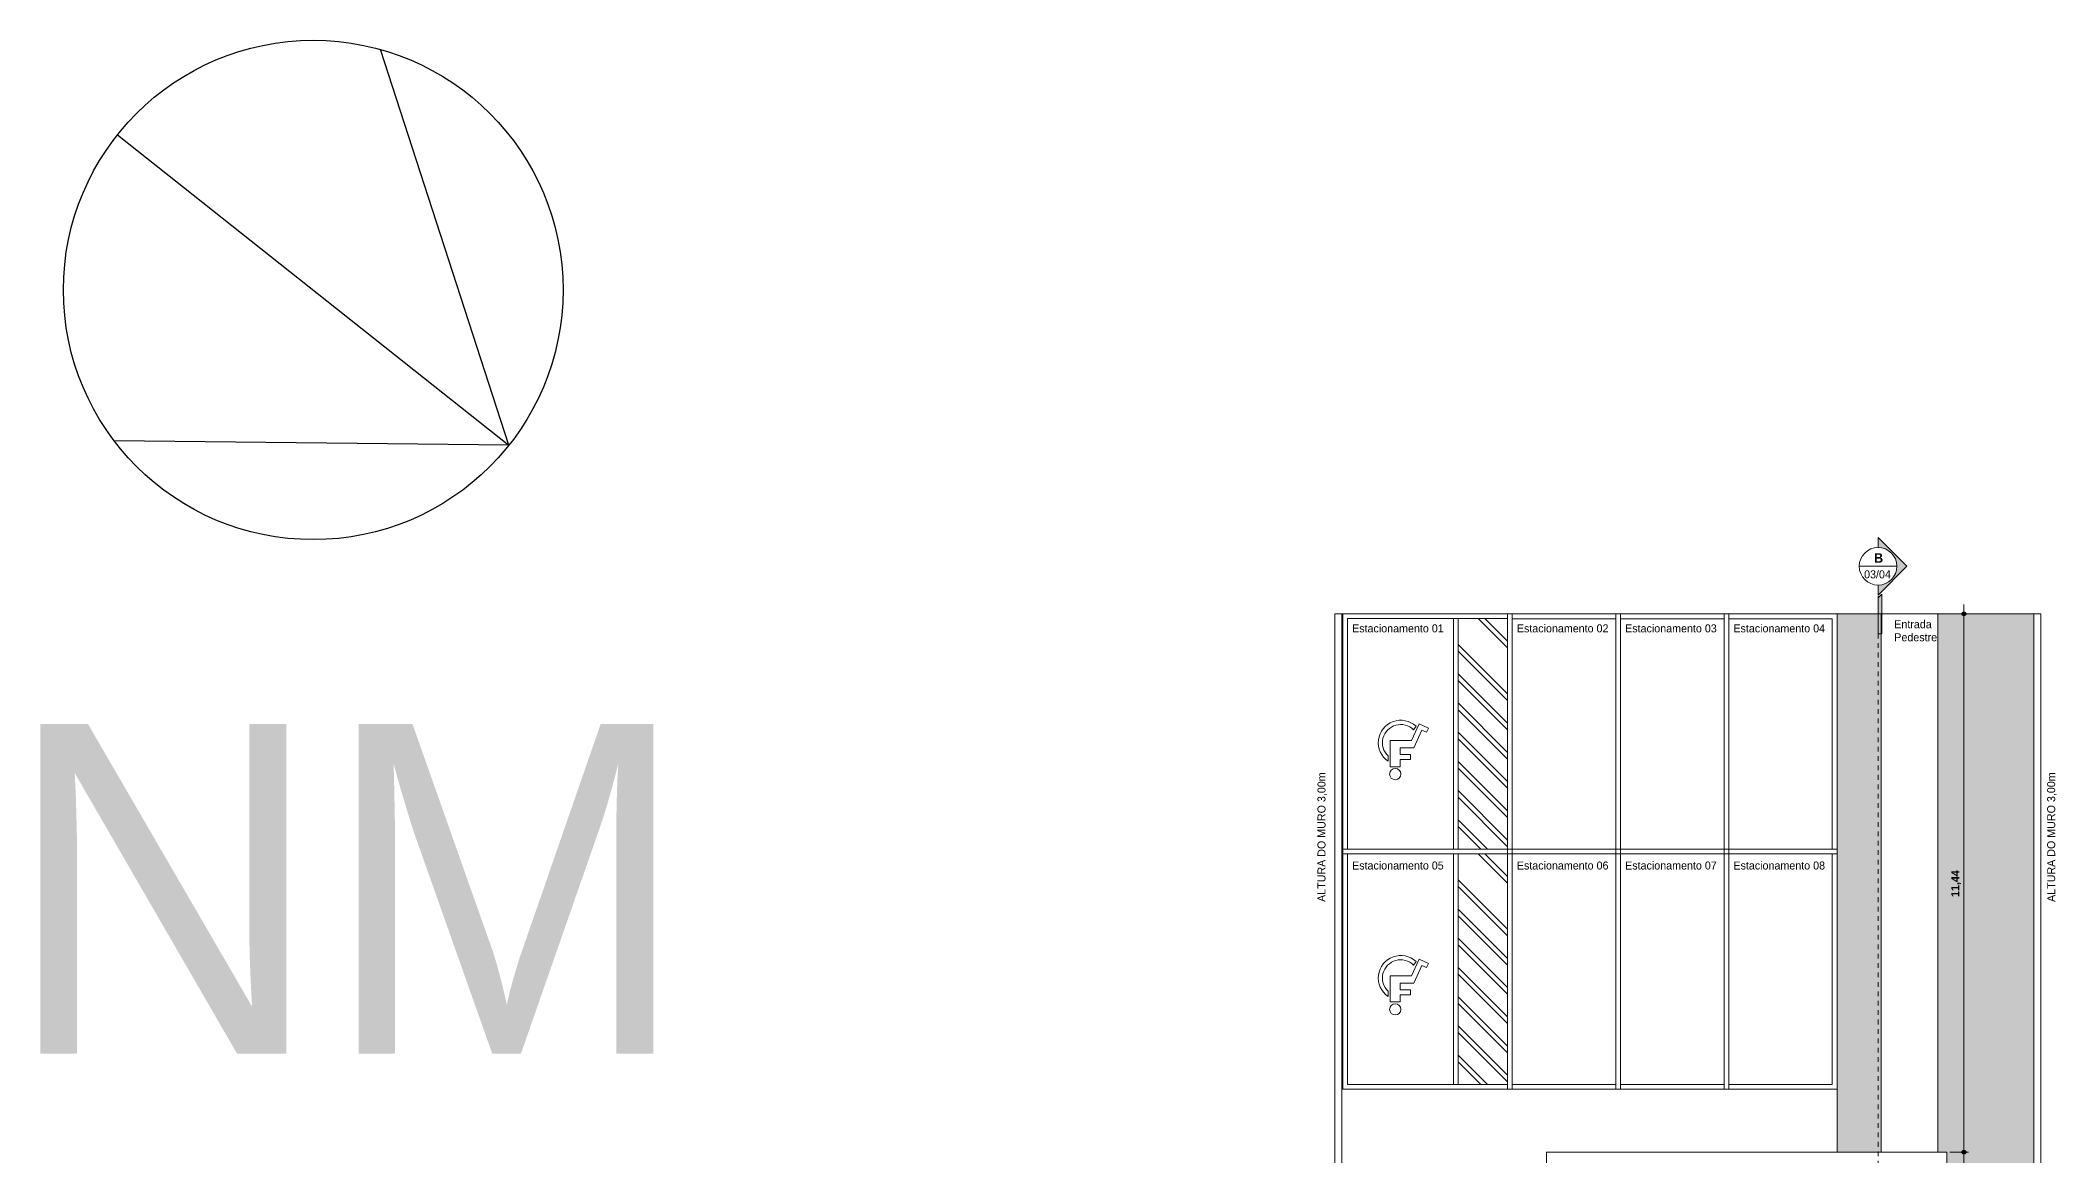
# Model space of a CAD drawing. Header units: metres. Extents: x 73 to 312, y -22 to 197.
# Drawn here: x 265.79 to 308.62, y 8.33 to 32.04 of the extents above; entities that cross this region are included whole.
import ezdxf

# ---------------------------------------------------------------- set-up
doc = ezdxf.new("R2010")
doc.units = ezdxf.units.M
doc.linetypes.add('_Pontos', pattern=[0.002, 0, -0.002])
for name, color, linetype, lineweight in [('Cortes', 10, 'Continuous', 9), ('Cotas', 10, 'Continuous', 9), ('Cotas-100', 10, 'Continuous', 9), ('Estacionamento', 7, 'Continuous', 5), ('Linhas grossas', 250, 'Continuous', 25), ('Notas de texto', 10, 'Continuous', 9), ('Padrão de superfície', 7, 'Continuous', 5), ('Paredes', 7, 'Continuous', 5), ('Pisos', 7, 'Continuous', 5), ('Rampas', 7, 'Continuous', 5)]:
    doc.layers.add(name, color=color, linetype=linetype, lineweight=lineweight)
doc.styles.add('Century Gothic', font='GOTHIC.TTF', dxfattribs={"height": 7})
doc.styles.add('Century Gothic_2', font='GOTHIC.TTF', dxfattribs={"height": 0.17})
doc.styles.add('Century Gothic_B', font='GOTHICB.TTF', dxfattribs={"height": 0.2})
doc.styles.add('Century Gothic_B_1', font='GOTHICB.TTF', dxfattribs={"height": 0.17})
doc.dimstyles.new('externa_1_7_mm_azul_growarq', dxfattribs={"dimscale": 0.3048, "dimtxt": 0.177509, "dimasz": 1.049869, "dimexe": 0.328084, "dimexo": 0.0625, "dimgap": 0.164042, "dimtad": 1, "dimrnd": 0.01, "dimzin": 0, "dimdsep": 46, "dimtxsty": 'Century Gothic_B_1', "dimblk1": 'DOTSMALL', "dimblk2": 'DOTSMALL', "dimsah": 1, "dimcen": 0.09, "dimdle": 0.656168, "dimazin": 0, "dimtfac": 1, "dimtdec": 4, "dimtix": 1, "dimtmove": 0, "dimatfit": 3, "dimfxl": 0.984252, "dimfxlon": 1, "dimtvp": 1, "dimtolj": 1, "dimtzin": 0, "dimarcsym": 2})

# ---------------------------------------------------------------- blocks, each defined once
blk = doc.blocks.new('Vaga de estacionamento padrão PBH - PNE padrão PBH-1893229-LOCAÇÃO E COBERTA')
at = {"layer": 'Estacionamento'}
for p, q in [((-0.051, 5.051), (3.551, 5.051)), ((-0.051, -0.051), (-0.051, 5.051)), ((0.051, 4.949), (2.3, 4.949)), ((0.051, 0.051), (0.051, 4.949)), ((2.4, 4.949), (2.3, 4.949)), ((2.3, 4.949), (2.3, 0.051)), ((2.4, 0.051), (2.4, 4.949)), ((2.4, 4.949), (2.828, 4.949)), ((2.97, 4.949), (2.828, 4.949)), ((2.828, 4.949), (3.449, 4.328)), ((3.449, 4.47), (2.97, 4.949)), ((2.97, 4.949), (3.449, 4.949)), ((3.449, 4.949), (3.449, 4.47)), ((3.551, 5.051), (3.551, -0.051)), ((3.449, 3.349), (2.4, 4.398)), ((2.4, 4.398), (2.4, 4.256)), ((3.449, 4.328), (3.449, 4.47)), ((3.449, 4.328), (3.449, 3.349)), ((2.4, 4.256), (3.449, 3.207)), ((3.449, 2.728), (2.4, 3.777)), ((2.4, 3.777), (2.4, 3.635)), ((2.4, 3.635), (3.449, 2.586)), ((3.449, 2.107), (2.4, 3.156)), ((2.4, 3.156), (2.4, 3.014)), ((2.4, 3.014), (3.449, 1.965)), ((3.449, 3.207), (3.449, 3.349)), ((3.449, 3.207), (3.449, 2.728)), ((1.576, 2.711), (1.411, 2.356)), ((1.453, 2.586), (1.506, 2.662)), ((1.458, 2.204), (1.633, 2.579)), ((1.772, 2.619), (1.576, 2.711)), ((1.633, 2.579), (1.732, 2.533)), ((1.732, 2.533), (1.772, 2.619)), ((3.449, 2.586), (3.449, 2.728)), ((3.449, 2.586), (3.449, 2.107)), ((1.411, 2.356), (0.956, 2.356)), ((0.956, 2.356), (0.956, 1.802)), ((1.172, 2.058), (1.172, 2.204)), ((1.172, 2.204), (1.458, 2.204)), ((3.449, 1.486), (2.4, 2.535)), ((2.4, 2.535), (2.4, 2.393)), ((2.4, 2.393), (3.449, 1.344)), ((0.913, 1.918), (0.913, 2.031)), ((0.956, 1.802), (1.172, 1.802)), ((1.391, 2.058), (1.172, 2.058)), ((1.172, 1.802), (1.172, 1.952)), ((1.172, 1.952), (1.316, 1.952)), ((1.316, 1.952), (1.391, 1.952)), ((1.391, 1.952), (1.391, 2.058)), ((3.449, 0.865), (2.4, 1.914)), ((2.4, 1.914), (2.4, 1.772)), ((2.4, 1.772), (3.449, 0.723)), ((3.449, 1.965), (3.449, 2.107)), ((3.449, 1.965), (3.449, 1.486)), ((3.449, 0.244), (2.4, 1.293)), ((2.4, 1.293), (2.4, 1.151)), ((3.449, 1.344), (3.449, 1.486)), ((3.449, 1.344), (3.449, 0.865)), ((2.4, 1.151), (3.449, 0.102)), ((3.449, 0.723), (3.449, 0.865)), ((3.021, 0.051), (2.4, 0.672)), ((2.4, 0.672), (2.4, 0.53)), ((2.4, 0.53), (2.88, 0.051)), ((3.449, 0.723), (3.449, 0.244)), ((2.3, 0.051), (0.051, 0.051)), ((2.3, 0.051), (2.4, 0.051)), ((2.88, 0.051), (2.4, 0.051)), ((2.88, 0.051), (3.021, 0.051)), ((3.449, 0.051), (3.021, 0.051)), ((3.449, 0.102), (3.449, 0.244)), ((3.449, 0.102), (3.449, 0.051)), ((2.3, -0.051), (-0.051, -0.051)), ((2.828, -0.051), (2.4, -0.051)), ((3.551, -0.051), (2.97, -0.051))]:
    blk.add_line(p, q, dxfattribs=at)
for centre, radius, start, end in [((1.182, 2.312), 0.477, 47.1717, 235.6651), ((1.181, 2.311), 0.388, 45.3418, 226.2034), ((1.065, 1.645), 0.12, 0, 180), ((1.065, 1.645), 0.12, 180, 360)]:
    blk.add_arc(centre, radius, start, end, dxfattribs=at)
blk = doc.blocks.new('Vaga de estacionamento padrão PBH - PNE padrão PBH-V3-LOCAÇÃO E COBERTA')
at = {"layer": 'Estacionamento'}
for p, q in [((-0.051, 5.051), (2.3, 5.051)), ((-0.051, -0.051), (-0.051, 5.051)), ((0.051, 4.949), (2.3, 4.949)), ((0.051, 0.051), (0.051, 4.949)), ((2.4, 4.949), (2.3, 4.949)), ((2.3, 4.949), (2.3, 0.051)), ((2.4, 5.051), (2.88, 5.051)), ((2.4, 0.051), (2.4, 4.949)), ((2.4, 4.949), (2.828, 4.949)), ((2.97, 4.949), (2.828, 4.949)), ((2.828, 4.949), (3.449, 4.328)), ((3.449, 4.47), (2.97, 4.949)), ((2.97, 4.949), (3.449, 4.949)), ((3.021, 5.051), (3.551, 5.051)), ((3.449, 4.949), (3.449, 4.47)), ((3.551, 5.051), (3.551, -0.051)), ((3.449, 3.349), (2.4, 4.398)), ((2.4, 4.398), (2.4, 4.256)), ((3.449, 4.328), (3.449, 4.47)), ((3.449, 4.328), (3.449, 3.349)), ((2.4, 4.256), (3.449, 3.207)), ((3.449, 2.728), (2.4, 3.777)), ((2.4, 3.777), (2.4, 3.635)), ((2.4, 3.635), (3.449, 2.586)), ((3.449, 2.107), (2.4, 3.156)), ((2.4, 3.156), (2.4, 3.014)), ((2.4, 3.014), (3.449, 1.965)), ((3.449, 3.207), (3.449, 3.349)), ((3.449, 3.207), (3.449, 2.728)), ((1.576, 2.711), (1.411, 2.356)), ((1.453, 2.586), (1.506, 2.662)), ((1.458, 2.204), (1.633, 2.579)), ((1.772, 2.619), (1.576, 2.711)), ((1.633, 2.579), (1.732, 2.533)), ((1.732, 2.533), (1.772, 2.619)), ((3.449, 2.586), (3.449, 2.728)), ((3.449, 2.586), (3.449, 2.107)), ((1.411, 2.356), (0.956, 2.356)), ((0.956, 2.356), (0.956, 1.802)), ((1.172, 2.058), (1.172, 2.204)), ((1.172, 2.204), (1.458, 2.204)), ((3.449, 1.486), (2.4, 2.535)), ((2.4, 2.535), (2.4, 2.393)), ((2.4, 2.393), (3.449, 1.344)), ((0.913, 1.918), (0.913, 2.031)), ((0.956, 1.802), (1.172, 1.802)), ((1.391, 2.058), (1.172, 2.058)), ((1.172, 1.802), (1.172, 1.952)), ((1.172, 1.952), (1.316, 1.952)), ((1.316, 1.952), (1.391, 1.952)), ((1.391, 1.952), (1.391, 2.058)), ((3.449, 0.865), (2.4, 1.914)), ((2.4, 1.914), (2.4, 1.772)), ((2.4, 1.772), (3.449, 0.723)), ((3.449, 1.965), (3.449, 2.107)), ((3.449, 1.965), (3.449, 1.486)), ((3.449, 0.244), (2.4, 1.293)), ((2.4, 1.293), (2.4, 1.151)), ((3.449, 1.344), (3.449, 1.486)), ((3.449, 1.344), (3.449, 0.865)), ((2.4, 1.151), (3.449, 0.102)), ((3.449, 0.723), (3.449, 0.865)), ((3.021, 0.051), (2.4, 0.672)), ((2.4, 0.672), (2.4, 0.53)), ((2.4, 0.53), (2.88, 0.051)), ((3.449, 0.723), (3.449, 0.244)), ((2.3, 0.051), (0.051, 0.051)), ((2.3, 0.051), (2.4, 0.051)), ((2.88, 0.051), (2.4, 0.051)), ((2.88, 0.051), (3.021, 0.051)), ((3.449, 0.051), (3.021, 0.051)), ((3.449, 0.102), (3.449, 0.244)), ((3.449, 0.102), (3.449, 0.051)), ((3.551, -0.051), (-0.051, -0.051))]:
    blk.add_line(p, q, dxfattribs=at)
for centre, radius, start, end in [((1.182, 2.312), 0.477, 47.1717, 235.6651), ((1.181, 2.311), 0.388, 45.3418, 226.2034), ((1.065, 1.645), 0.12, 0, 180), ((1.065, 1.645), 0.12, 180, 360)]:
    blk.add_arc(centre, radius, start, end, dxfattribs=at)
blk = doc.blocks.new('Vaga de estacionamento padrão PBH - Padrão PBH-1892685-LOCAÇÃO E COBERTA')
at = {"layer": 'Estacionamento'}
for p, q in [((-0.051, 0.051), (2.351, 0.051)), ((-0.051, -0.529), (-0.051, 0.051)), ((2.351, 0.051), (2.351, -5.051)), ((0.051, -0.051), (2.249, -0.051)), ((0.051, -4.949), (0.051, -0.051)), ((2.249, -0.051), (2.249, -4.949)), ((-0.051, -1.65), (-0.051, -0.671)), ((-0.051, -2.271), (-0.051, -1.792)), ((-0.051, -2.892), (-0.051, -2.413)), ((-0.051, -3.513), (-0.051, -3.034)), ((-0.051, -4.134), (-0.051, -3.655)), ((-0.051, -4.755), (-0.051, -4.276)), ((-0.051, -5.051), (-0.051, -4.897)), ((2.351, -5.051), (-0.051, -5.051)), ((2.249, -4.949), (0.051, -4.949))]:
    blk.add_line(p, q, dxfattribs=at)
blk = doc.blocks.new('Vaga de estacionamento padrão PBH - Padrão PBH-V4-LOCAÇÃO E COBERTA')
at = {"layer": 'Estacionamento'}
for p, q in [((-0.051, 0.051), (2.351, 0.051)), ((-0.051, -0.529), (-0.051, 0.051)), ((2.351, 0.051), (2.351, -5.051)), ((0.051, -0.051), (2.249, -0.051)), ((0.051, -4.949), (0.051, -0.051)), ((2.249, -0.051), (2.249, -4.949)), ((-0.051, -1.65), (-0.051, -0.67)), ((-0.051, -2.271), (-0.051, -1.791)), ((-0.051, -2.892), (-0.051, -2.412)), ((-0.051, -3.513), (-0.051, -3.033)), ((-0.051, -4.134), (-0.051, -3.654)), ((-0.051, -4.755), (-0.051, -4.275)), ((-0.051, -5.051), (-0.051, -4.896)), ((2.351, -5.051), (-0.051, -5.051)), ((2.249, -4.949), (0.051, -4.949))]:
    blk.add_line(p, q, dxfattribs=at)
blk = doc.blocks.new('Vaga de estacionamento padrão PBH - Padrão PBH-V5-LOCAÇÃO E COBERTA')
at = {"layer": 'Estacionamento'}
for p, q in [((-0.0508, 0.0508), (2.3508, 0.0508)), ((-0.0508, -5.0508), (-0.0508, 0.0508)), ((2.3508, 0.0508), (2.3508, -5.0508)), ((0.0508, -0.0508), (2.2492, -0.0508)), ((0.0508, -4.9492), (0.0508, -0.0508)), ((2.2492, -0.0508), (2.2492, -4.9492)), ((2.3508, -5.0508), (-0.0508, -5.0508)), ((2.2492, -4.9492), (0.0508, -4.9492))]:
    blk.add_line(p, q, dxfattribs=at)
blk = doc.blocks.new('Corte - anotação corte executivo_growarq-391278-LOCAÇÃO E COBERTA')
at = {"layer": 'Cortes'}
h = blk.add_hatch(color=256, dxfattribs=at)
edge = h.paths.add_edge_path()
edge.add_line((-0.00635, 0.00612), (-0.00023, 0))
edge.add_line((-0.00023, 0), (-0.00235, 0))
edge.add_arc((-0.00635, 0), 0.004, 0, 180)
edge.add_line((-0.01035, 0), (-0.01247, 0))
edge.add_line((-0.01247, 0), (-0.00635, 0.00612))
blk.add_hatch(color=256, dxfattribs=at).paths.add_polyline_path([(0.008, 0), (0.00034, 0), (-0.00045, 0.00079), (0.008, 0.00079)])
for p, q in [((-0.00635, 0.00612), (-0.01247, 0)), ((-0.00023, 0), (-0.00635, 0.00612)), ((-0.01247, 0), (-0.01035, 0)), ((-0.00235, 0), (-0.00023, 0)), ((0.008, 0.00079), (-0.00045, 0.00079)), ((-0.00045, 0.00079), (0.00034, 0)), ((0.008, 0), (0.008, 0.00079)), ((0.00034, 0), (0.008, 0))]:
    blk.add_line(p, q, dxfattribs=at)
for start, end in [(360, 180), (0, 180), (180, 360)]:
    blk.add_arc((-0.00635, 0), 0.004, start, end, dxfattribs=at)
blk = doc.blocks.new('DIMBLOCK1-LOCAÇÃO E COBERTA')
at = {"layer": 'Cotas-100', "lineweight": 25}
h = blk.add_hatch(color=152, dxfattribs=at)
edge = h.paths.add_edge_path()
edge.add_arc((306.646, 19.846), 0.04, 0, 360)
h = blk.add_hatch(color=152, dxfattribs=at)
edge = h.paths.add_edge_path()
edge.add_arc((306.646, 8.406), 0.04, 0, 360)
at = {"layer": 'Cotas-100', "color": 142}
for p, q in [((306.946, 19.846), (306.546, 19.846)), ((306.646, 20.046), (306.646, 8.206)), ((306.646, 19.846), (306.946, 19.846)), ((306.346, 8.406), (306.746, 8.406)), ((306.646, 8.406), (306.346, 8.406))]:
    blk.add_line(p, q, dxfattribs=at)
at = {"layer": 'Cotas-100', "color": 152, "lineweight": 25}
for centre in [(306.646, 19.846), (306.646, 8.406)]:
    blk.add_circle(centre, 0.04, dxfattribs=at)
at = {"layer": 'Cotas-100', "color": 0, "insert": (306.375, 13.83), "char_height": 0.17, "width": 0.70932, "attachment_point": 1, "rotation": 90, "line_spacing_factor": 0.984502, "style": 'Century Gothic_B_1'}
blk.add_mtext('11,44', dxfattribs=at)
blk = doc.blocks.new('_DotSmall')
at = {"color": 0, "linetype": 'ByBlock', "const_width": 0.5}
blk.add_lwpolyline([(-0.0625, 0, 1), (0.0625, 0, 1)], format="xyb", close=True, dxfattribs=at)
blk = doc.blocks.new('DIMBLOCK5-LOCAÇÃO E COBERTA')
at = {"layer": 'Cotas-100', "lineweight": 25}
h = blk.add_hatch(color=152, dxfattribs=at)
edge = h.paths.add_edge_path()
edge.add_arc((306.646, 8.406), 0.04, 0, 360)
h = blk.add_hatch(color=152, dxfattribs=at)
edge = h.paths.add_edge_path()
edge.add_arc((306.646, -17.154), 0.04, 0, 360)
at = {"layer": 'Cotas-100', "color": 142}
for p, q in [((306.646, 8.606), (306.646, -17.354)), ((306.346, 8.406), (306.746, 8.406)), ((306.646, 8.406), (306.346, 8.406)), ((306.346, -17.154), (306.746, -17.154)), ((306.646, -17.154), (306.346, -17.154))]:
    blk.add_line(p, q, dxfattribs=at)
at = {"layer": 'Cotas-100', "color": 152, "lineweight": 25}
for centre in [(306.646, 8.406), (306.646, -17.154)]:
    blk.add_circle(centre, 0.04, dxfattribs=at)
at = {"layer": 'Cotas-100', "color": 0, "insert": (306.375, -4.67), "char_height": 0.17, "width": 0.70932, "attachment_point": 1, "rotation": 90, "line_spacing_factor": 0.984502, "style": 'Century Gothic_B_1'}
blk.add_mtext('25,56', dxfattribs=at)

msp = doc.modelspace()

# ---------------------------------------------------------------- hatches: boundary and pattern name
at = {"layer": 'Padrão de superfície'}
h = msp.add_hatch(color=254, dxfattribs=at)
h.paths.add_polyline_path([(293.431, -20.004), (308.131, -20.004), (308.131, 7.681), (306.281, 7.681), (306.281, -0.041), (306.319, -0.041), (306.319, -0.091), (306.281, -0.091), (306.281, -1.041), (306.319, -1.041), (306.319, -1.141), (306.281, -1.141), (306.281, -2.041), (306.319, -2.041), (306.319, -2.141), (306.281, -2.141), (306.281, -3.041), (306.319, -3.041), (306.319, -3.141), (306.281, -3.141), (306.281, -4.091), (306.319, -4.091), (306.319, -4.141), (306.281, -4.141), (306.281, -5.197), (306.319, -5.197), (306.319, -5.247), (306.281, -5.247), (306.281, -6.197), (306.319, -6.197), (306.319, -6.297), (306.281, -6.297), (306.281, -7.197), (306.319, -7.197), (306.319, -7.297), (306.281, -7.297), (306.281, -8.197), (306.319, -8.197), (306.319, -8.297), (306.281, -8.297), (306.281, -9.197), (306.319, -9.197), (306.319, -9.297), (306.281, -9.297), (306.281, -10.247), (306.319, -10.247), (306.319, -10.297), (306.281, -10.297), (306.281, -11.102), (306.306, -11.102), (306.306, -11.405), (306.319, -11.405), (306.319, -11.455), (306.306, -11.455), (306.306, -11.952), (306.281, -11.952), (306.281, -12.405), (306.319, -12.405), (306.319, -12.505), (306.281, -12.505), (306.281, -12.782), (306.306, -12.782), (306.306, -13.405), (306.319, -13.405), (306.319, -13.505), (306.306, -13.505), (306.306, -13.632), (306.281, -13.632), (306.281, -14.405), (306.319, -14.405), (306.319, -14.505), (306.306, -14.505), (306.306, -15.267), (306.281, -15.267), (306.281, -15.405), (306.319, -15.405), (306.319, -15.505), (306.281, -15.505), (306.281, -15.724), (306.306, -15.724), (306.306, -16.455), (306.319, -16.455), (306.319, -16.505), (306.306, -16.505), (306.306, -16.574), (306.281, -16.574), (306.281, -17.154), (297.781, -17.154), (297.781, -16.505), (297.744, -16.505), (297.744, -16.455), (297.781, -16.455), (297.781, -15.505), (297.744, -15.505), (297.744, -15.405), (297.781, -15.405), (297.781, -14.505), (297.744, -14.505), (297.744, -14.405), (297.781, -14.405), (297.781, -13.505), (297.744, -13.505), (297.744, -13.405), (297.781, -13.405), (297.781, -12.505), (297.744, -12.505), (297.744, -12.405), (297.781, -12.405), (297.781, -11.455), (297.744, -11.455), (297.744, -11.405), (297.781, -11.405), (297.781, -10.297), (297.744, -10.297), (297.744, -10.247), (297.781, -10.247), (297.781, -9.297), (297.744, -9.297), (297.744, -9.197), (297.781, -9.197), (297.781, -8.297), (297.744, -8.297), (297.744, -8.197), (297.781, -8.197), (297.781, -7.297), (297.744, -7.297), (297.744, -7.197), (297.781, -7.197), (297.781, -6.297), (297.744, -6.297), (297.744, -6.197), (297.781, -6.197), (297.781, -5.247), (297.744, -5.247), (297.744, -5.197), (297.781, -5.197), (297.781, -4.141), (297.744, -4.141), (297.744, -4.091), (297.781, -4.091), (297.781, -3.141), (297.744, -3.141), (297.744, -3.041), (297.781, -3.041), (297.781, -2.141), (297.744, -2.141), (297.744, -2.041), (297.781, -2.041), (297.781, -1.141), (297.744, -1.141), (297.744, -1.041), (297.781, -1.041), (297.781, -0.091), (297.744, -0.091), (297.744, -0.041), (297.781, -0.041), (297.781, 7.686), (297.731, 7.686), (297.731, 7.711), (293.481, 7.711), (293.481, 7.686), (293.431, 7.686), (293.431, -17.154)])
h.paths.add_polyline_path([(305.436, -19.699), (305.329, -19.693), (305.226, -19.676), (305.124, -19.646), (305.026, -19.606), (305.006, -19.594), (304.606, -19.594), (304.606, -19.203), (304.582, -19.157), (304.543, -19.062), (304.515, -18.962), (304.497, -18.859), (304.491, -18.754), (304.497, -18.649), (304.515, -18.544), (304.544, -18.442), (304.585, -18.344), (304.606, -18.306), (304.606, -17.894), (305.047, -17.894), (305.129, -17.861), (305.229, -17.833), (305.332, -17.815), (305.436, -17.809), (305.542, -17.815), (305.647, -17.833), (305.748, -17.862), (305.826, -17.894), (306.306, -17.894), (306.306, -18.389), (306.33, -18.447), (306.358, -18.547), (306.375, -18.65), (306.381, -18.754), (306.375, -18.86), (306.358, -18.965), (306.328, -19.067), (306.306, -19.12), (306.306, -19.594), (305.867, -19.594), (305.839, -19.609), (305.744, -19.648), (305.644, -19.676), (305.541, -19.694), (305.442, -19.699)])
h.paths.add_polyline_path([(306.331, 7.706), (308.081, 7.706), (308.081, 7.731), (308.131, 7.731), (308.131, 19.846), (306.091, 19.845), (306.091, 8.406), (306.281, 8.406), (306.281, 7.731), (306.331, 7.731)])
h.paths.add_polyline_path([(297.781, 7.736), (297.781, 7.886), (293.431, 7.886), (293.431, 7.736), (297.731, 7.736)])
h.paths.add_polyline_path([(304.891, 8.406), (304.891, 19.846), (303.951, 19.845), (303.951, 8.406)])

# ---------------------------------------------------------------- linework, layer by layer
at = {"layer": 'Cortes'}
msp.add_line((304.421, 20.857), (305.221, 20.857), dxfattribs=at)
at = {"layer": 'Cortes', "color": 9, "linetype": '_Pontos'}
msp.add_line((304.821, 20.222), (304.821, -20.373), dxfattribs=at)
at = {"layer": 'Linhas grossas'}
for p, q in [((275.74, 23.434), (273.009, 31.841)), ((267.424, 30.026), (275.74, 23.434)), ((275.74, 23.434), (267.356, 23.522))]:
    msp.add_line(p, q, dxfattribs=at)
msp.add_circle((271.582, 26.73), 5.306, dxfattribs=at)
at = {"layer": 'Paredes'}
for p, q in [((293.281, -20.154), (293.281, 19.846)), ((293.431, 19.846), (293.281, 19.846)), ((293.431, 19.846), (293.431, -20.004)), ((308.131, -20.004), (308.131, 19.846)), ((308.131, 19.846), (308.281, 19.846)), ((308.281, 19.846), (308.281, -20.154)), ((297.781, 8.406), (306.281, 8.406)), ((297.781, -17.154), (297.781, 8.406)), ((306.281, 8.406), (306.281, -17.154))]:
    msp.add_line(p, q, dxfattribs=at)
at = {"layer": 'Pisos'}
for p, q in [((293.45, 19.846), (293.431, 19.846)), ((308.131, 19.846), (297.051, 19.846)), ((304.891, 19.846), (304.891, 8.406)), ((306.091, 8.406), (306.091, 19.846)), ((303.951, 8.406), (303.951, 9.743))]:
    msp.add_line(p, q, dxfattribs=at)
at = {"layer": 'Rampas'}
for p, q in [((293.431, 19.845), (303.951, 19.845)), ((303.951, 19.845), (303.951, 8.406)), ((304.891, 19.846), (306.091, 19.846)), ((304.891, 19.846), (304.891, 8.406)), ((306.091, 19.846), (306.091, 8.406))]:
    msp.add_line(p, q, dxfattribs=at)

# ---------------------------------------------------------------- block references
at = {"layer": 'Cortes', "xscale": 99.99999999999993, "yscale": 99.99999999999993, "zscale": 99.99999999999993, "rotation": 269.9999999999996}
msp.add_blockref('Corte - anotação corte executivo_growarq-391278-LOCAÇÃO E COBERTA', (304.821, 20.222), dxfattribs=at)
at = {"layer": 'Estacionamento'}
for name, p in [('Vaga de estacionamento padrão PBH - PNE padrão PBH-1893229-LOCAÇÃO E COBERTA', (293.501, 14.796)), ('Vaga de estacionamento padrão PBH - Padrão PBH-1892685-LOCAÇÃO E COBERTA', (297.001, 19.794)), ('Vaga de estacionamento padrão PBH - Padrão PBH-V5-LOCAÇÃO E COBERTA', (299.301, 19.794)), ('Vaga de estacionamento padrão PBH - Padrão PBH-V5-LOCAÇÃO E COBERTA', (301.601, 19.794)), ('Vaga de estacionamento padrão PBH - PNE padrão PBH-V3-LOCAÇÃO E COBERTA', (293.501, 9.796)), ('Vaga de estacionamento padrão PBH - Padrão PBH-V4-LOCAÇÃO E COBERTA', (297.001, 14.794)), ('Vaga de estacionamento padrão PBH - Padrão PBH-V5-LOCAÇÃO E COBERTA', (299.301, 14.794)), ('Vaga de estacionamento padrão PBH - Padrão PBH-V5-LOCAÇÃO E COBERTA', (301.601, 14.794))]:
    msp.add_blockref(name, p, dxfattribs=at)

# ---------------------------------------------------------------- texts
at = {"layer": 'Cortes', "color": 7, "attachment_point": 1}
for s, insert, char_height, width, style in [('\\fCentury Gothic|b1|i0|c0|p34|;B', (304.737, 21.134), 0.2, 0.20042, 'Century Gothic_B'), ('03/04', (304.525, 20.772), 0.17, 0.72954, 'Century Gothic_2')]:
    msp.add_mtext(s, dxfattribs=dict(at, insert=insert, char_height=char_height, width=width, style=style))
at = {"layer": 'Notas de texto', "color": 7, "attachment_point": 1}
for s, insert, char_height, width, style in [('Entrada ', (305.166, 19.711), 0.17, 1.16245, 'Century Gothic_2'), ('Estacionamento 01', (293.649, 19.623), 0.17, 2.6135, 'Century Gothic_2'), ('Estacionamento 02', (297.149, 19.623), 0.17, 2.6135, 'Century Gothic_2'), ('Estacionamento 03', (299.449, 19.623), 0.17, 2.6135, 'Century Gothic_2'), ('Estacionamento 04', (301.749, 19.623), 0.17, 2.6135, 'Century Gothic_2'), ('Pedestre', (305.166, 19.434), 0.17, 1.21055, 'Century Gothic_2'), ('NM', (265.017, 17.502), 7, 19.64134, 'Century Gothic'), ('Estacionamento 05', (293.649, 14.583), 0.17, 2.6135, 'Century Gothic_2'), ('Estacionamento 06', (297.149, 14.583), 0.17, 2.6135, 'Century Gothic_2'), ('Estacionamento 07', (299.449, 14.583), 0.17, 2.6135, 'Century Gothic_2'), ('Estacionamento 08', (301.749, 14.583), 0.17, 2.6135, 'Century Gothic_2')]:
    msp.add_mtext(s, dxfattribs=dict(at, insert=insert, char_height=char_height, width=width, style=style))
at = {"layer": 'Notas de texto', "color": 7, "char_height": 0.17, "width": 3.30295, "attachment_point": 1, "rotation": 90, "style": 'Century Gothic_2'}
for insert in [(292.914, 13.724), (308.414, 13.724)]:
    msp.add_mtext('ALTURA DO MURO 3,00m', dxfattribs=dict(at, insert=insert))

# ---------------------------------------------------------------- dimensions: what is measured, and where the dimension line sits
at = {"layer": 'Cotas', "color": 142}
for base, p1, p2, override, picture, middle in [((306.646, 8.406), (306.946, 19.846), (306.346, 8.406), {"dimpost": '<>', "dimfxl": 11.455723}, 'DIMBLOCK1-LOCAÇÃO E COBERTA', (306.507, 14.126)), ((306.646, -17.154), (306.346, 8.406), (306.346, -17.154), {"dimpost": '<>', "dimfxl": 25.56}, 'DIMBLOCK5-LOCAÇÃO E COBERTA', (306.506, -4.374))]:
    dim = msp.add_linear_dim(base=base, p1=p1, p2=p2, angle=90, dimstyle='externa_1_7_mm_azul_growarq', override=override, dxfattribs=at)
    dim.commit()
    dim.dimension.update_dxf_attribs({"geometry": picture, "text_midpoint": middle})

doc.saveas('drawing.dxf')
